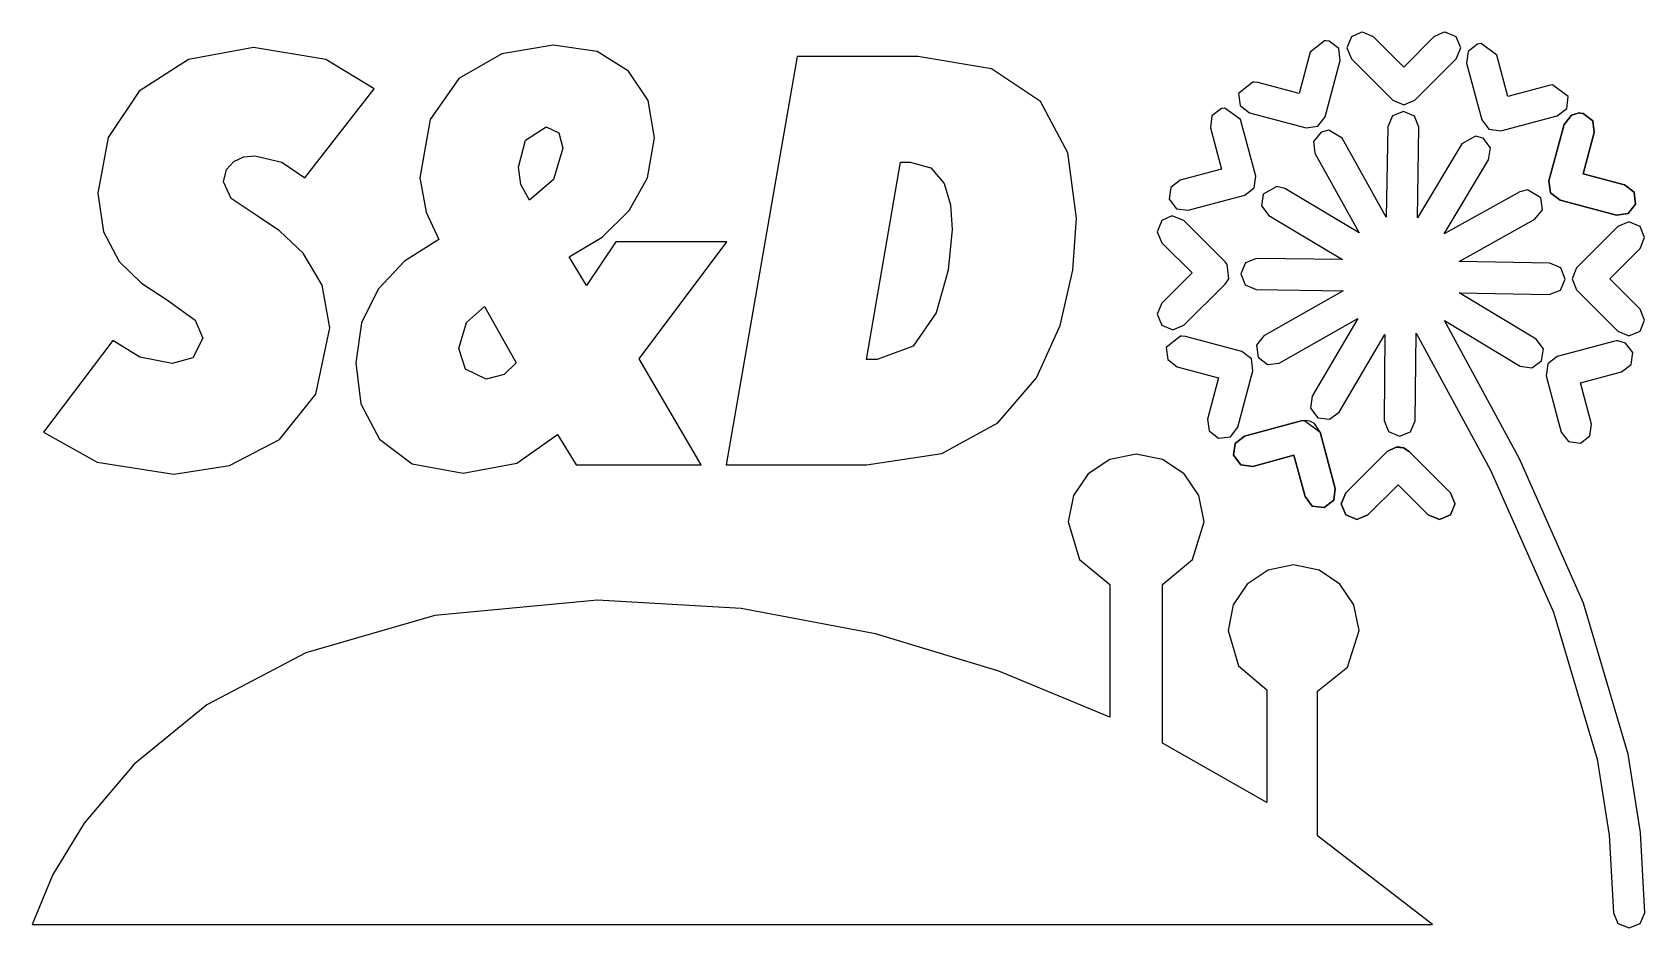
# Model space of a CAD drawing. Extents: x 0 to 30.4, y 0 to 16.9.
import ezdxf

# ---------------------------------------------------------------- set-up
doc = ezdxf.new("R2010")
doc.units = 0

msp = doc.modelspace()

# ---------------------------------------------------------------- linework, layer by layer
at = {"layer": 'Layer 1'}
for p, q in [((24.334393, 16.708073), (24.064124, 16.489998)), ((24.334406, 16.708068), (24.334393, 16.708073)), ((24.36023, 16.708068), (24.334406, 16.708068)), ((24.425344, 16.698251), (24.36023, 16.708068)), ((24.842887, 16.780836), (24.756588, 16.57258)), ((25.01807, 16.865068), (24.842887, 16.780836)), ((25.051662, 16.867185), (25.01807, 16.865068)), ((25.259399, 16.780886), (25.051662, 16.867185)), ((25.828874, 16.211929), (25.259399, 16.780886)), ((26.397831, 16.781402), (25.828874, 16.211929)), ((26.573014, 16.866153), (26.397831, 16.781402)), ((26.606603, 16.86827), (26.573014, 16.866153)), ((26.606603, 16.868183), (26.606603, 16.86827)), ((26.814859, 16.781365), (26.606603, 16.868183)), ((26.901052, 16.57311), (26.814859, 16.781365)), ((4.168208, 16.583534), (2.940376, 16.35564)), ((4.168208, 16.583526), (4.168208, 16.583534)), ((5.526262, 16.355632), (4.168208, 16.583526)), ((8.840783, 16.464162), (8.036184, 15.997006)), ((9.807649, 16.627457), (8.840783, 16.464162)), ((10.636042, 16.505013), (9.807649, 16.627457)), ((9.807649, 16.627457), (9.807649, 16.627457)), ((11.230817, 16.138082), (10.636042, 16.505013)), ((14.403746, 16.409901), (13.067393, 8.716841)), ((16.674922, 16.409901), (14.403746, 16.409901)), ((18.065533, 16.181492), (16.674922, 16.409901)), ((24.064124, 16.489998), (23.855868, 15.71227)), ((24.604113, 16.560997), (24.425344, 16.698251)), ((24.633599, 16.337551), (24.604113, 16.560997)), ((24.756588, 16.57258), (24.843406, 16.364324)), ((26.814859, 16.364856), (26.901052, 16.57311)), ((27.041202, 16.506537), (27.011746, 16.282779)), ((27.220001, 16.64348), (27.041202, 16.506537)), ((27.285631, 16.653296), (27.220001, 16.64348)), ((27.580702, 16.435227), (27.285631, 16.653301)), ((27.285631, 16.653301), (27.285631, 16.653296)), ((27.788958, 15.658014), (27.580702, 16.435227)), ((2.940376, 16.35564), (2.016404, 15.757744)), ((6.439383, 15.801662), (5.526262, 16.355632)), ((11.597747, 15.583952), (11.230817, 16.138082)), ((18.989507, 15.562407), (18.065533, 16.181492)), ((24.348863, 15.275083), (24.633599, 16.337551)), ((24.843406, 16.364324), (25.620618, 15.586595)), ((26.03713, 15.587125), (26.814859, 16.364856)), ((27.011746, 16.282779), (27.296482, 15.220312)), ((5.135073, 14.127865), (6.439383, 15.801662)), ((8.036184, 15.997006), (7.493063, 15.225477)), ((22.988224, 15.930342), (22.717955, 15.712267)), ((23.013545, 15.930342), (22.988224, 15.930342)), ((23.078656, 15.920526), (23.013545, 15.930342)), ((23.855868, 15.71227), (23.078656, 15.920526)), ((28.566687, 15.86627), (27.788958, 15.658014)), ((28.631801, 15.876086), (28.566687, 15.86627)), ((28.927906, 15.657496), (28.631801, 15.876086)), ((2.016404, 15.757744), (1.429877, 14.888549)), ((11.720192, 14.877696), (11.597747, 15.583952)), ((19.500068, 14.595544), (18.989507, 15.562407)), ((22.717955, 15.712267), (22.747411, 15.489025)), ((22.747411, 15.489025), (22.926211, 15.352082)), ((25.620618, 15.586595), (25.828981, 15.500657)), ((25.828981, 15.500657), (26.03713, 15.587125)), ((28.898419, 15.434049), (28.927906, 15.657496)), ((7.493063, 15.225477), (7.297727, 14.127873)), ((22.216725, 15.292864), (22.187239, 15.069418)), ((22.395495, 15.430118), (22.216725, 15.292864)), ((22.460608, 15.439934), (22.395495, 15.430118)), ((22.756195, 15.222381), (22.460608, 15.439937)), ((22.460608, 15.439937), (22.460608, 15.439934)), ((23.04145, 14.159914), (22.756195, 15.222381)), ((22.926211, 15.352082), (23.98816, 15.06683)), ((24.211607, 15.096315), (24.348863, 15.275083)), ((25.616156, 15.29496), (25.526567, 15.088018)), ((25.825773, 15.377924), (25.616156, 15.29496)), ((25.825784, 15.377914), (25.825773, 15.377924)), ((26.032861, 15.288141), (25.825784, 15.377914)), ((26.115688, 15.078189), (26.032861, 15.288141)), ((27.296482, 15.220312), (27.433738, 15.041543)), ((27.657183, 15.012056), (28.71965, 15.296795)), ((28.71965, 15.296795), (28.898419, 15.434049)), ((28.847282, 15.128832), (28.984741, 15.307632)), ((28.984749, 15.307643), (28.84729, 15.128843)), ((28.984741, 15.307632), (29.129436, 15.347423)), ((29.129444, 15.347434), (28.984749, 15.307643)), ((29.129436, 15.347423), (29.129444, 15.347434)), ((29.129452, 15.347444), (29.129444, 15.347434)), ((29.129444, 15.347434), (29.15114, 15.346904)), ((29.151148, 15.346915), (29.129452, 15.347444)), ((29.15114, 15.346904), (29.207983, 15.337088)), ((29.207991, 15.337099), (29.151148, 15.346915)), ((29.207983, 15.337088), (29.386532, 15.200026)), ((29.38654, 15.200037), (29.207991, 15.337099)), ((29.386532, 15.200026), (29.416239, 14.976904)), ((29.416247, 14.976914), (29.38654, 15.200037)), ((1.429877, 14.888549), (1.23454, 13.834868)), ((9.286235, 14.834288), (9.677424, 15.084401)), ((9.677424, 15.084401), (9.91617, 14.975364)), ((9.677424, 15.084401), (9.677424, 15.084401)), ((9.91617, 14.975364), (9.992135, 14.682359)), ((22.187239, 15.069418), (22.395495, 14.291689)), ((23.98816, 15.06683), (24.211607, 15.096315)), ((24.270314, 14.988283), (24.130349, 14.811667)), ((24.418626, 15.025492), (24.270314, 14.988283)), ((24.671324, 14.873563), (24.418626, 15.025492)), ((25.526567, 15.088018), (25.498662, 13.384249)), ((26.087782, 13.375454), (26.115688, 15.078189)), ((27.178155, 14.912308), (26.920806, 14.769166)), ((27.324914, 14.870967), (27.178155, 14.912308)), ((27.433738, 15.041543), (27.657183, 15.012056)), ((28.563062, 14.066884), (28.847282, 15.128832)), ((28.84729, 15.128843), (28.56307, 14.066894)), ((29.416239, 14.976904), (29.207983, 14.199175)), ((29.207991, 14.199186), (29.416247, 14.976914)), ((9.155494, 14.323725), (9.286235, 14.834288)), ((9.992135, 14.682359), (9.818502, 14.095316)), ((11.589451, 14.127873), (11.720192, 14.877696)), ((19.66285, 13.367197), (19.500068, 14.595544)), ((24.130349, 14.811667), (24.156109, 14.587792)), ((24.156109, 14.587792), (24.987582, 13.09021)), ((25.498662, 13.384249), (24.671324, 14.873563)), ((26.920806, 14.769166), (26.087782, 13.375454)), ((27.45946, 14.689656), (27.324914, 14.870967)), ((27.426202, 14.46634), (27.45946, 14.689656)), ((3.602868, 14.051908), (3.657644, 14.280317)), ((3.657644, 14.280317), (3.79872, 14.432246)), ((3.79872, 14.432246), (3.983206, 14.519061)), ((3.983206, 14.519061), (4.189911, 14.540757)), ((4.189911, 14.540757), (4.700475, 14.421385)), ((4.700475, 14.421385), (5.135073, 14.127865)), ((9.198901, 13.997648), (9.155494, 14.323725)), ((15.708056, 10.705346), (16.348844, 14.421393)), ((16.348844, 14.421393), (16.533846, 14.421393)), ((16.533846, 14.421393), (16.925035, 14.312874)), ((16.925035, 14.312874), (17.174632, 14.019351)), ((22.395495, 14.291689), (21.618282, 14.083433)), ((26.592143, 13.071596), (27.426202, 14.46634)), ((3.744462, 13.736681), (3.602868, 14.051908)), ((7.297727, 14.127873), (7.417102, 13.476234)), ((9.362199, 13.704124), (9.198901, 13.997648)), ((9.818502, 14.095316), (9.362199, 13.704124)), ((11.241667, 13.508788), (11.589451, 14.127873)), ((17.174632, 14.019351), (17.294522, 13.617309)), ((21.618282, 14.083433), (21.439513, 13.946178)), ((23.011964, 13.936468), (23.04145, 14.159914)), ((28.592548, 13.843438), (28.563062, 14.066884)), ((28.56307, 14.066894), (28.592556, 13.843448)), ((29.207983, 14.199175), (29.985711, 13.990919)), ((29.985719, 13.99093), (29.207991, 14.199186)), ((29.985711, 13.990919), (30.164805, 13.853808)), ((30.164813, 13.853819), (29.985719, 13.99093)), ((1.23454, 13.834868), (1.343059, 13.106746)), ((4.233319, 13.41112), (3.744462, 13.736681)), ((21.439513, 13.946178), (21.410026, 13.722733)), ((21.410026, 13.722733), (21.547487, 13.543933)), ((21.771245, 13.514477), (22.833194, 13.799213)), ((22.833194, 13.799213), (23.011964, 13.936468)), ((23.183044, 13.819879), (23.150477, 13.596627)), ((23.439875, 13.964059), (23.183044, 13.819879)), ((23.586637, 13.922718), (23.439875, 13.964059)), ((24.987582, 13.09021), (23.586637, 13.922718)), ((28.011695, 13.863279), (26.592143, 13.071596)), ((28.160004, 13.900485), (28.011695, 13.863279)), ((28.412702, 13.74959), (28.160004, 13.900485)), ((28.438709, 13.525416), (28.412702, 13.74959)), ((28.771318, 13.706183), (28.592548, 13.843438)), ((28.592556, 13.843448), (28.771326, 13.706193)), ((29.833783, 13.421447), (28.771318, 13.706183)), ((28.771326, 13.706193), (29.83379, 13.421457)), ((30.164805, 13.853808), (30.194486, 13.630218)), ((30.194494, 13.630229), (30.164813, 13.853819)), ((4.657064, 13.12845), (4.233319, 13.41112)), ((7.417102, 13.476234), (7.656361, 12.965155)), ((10.731107, 13.009078), (11.241667, 13.508788)), ((17.294522, 13.617309), (17.327076, 13.150154)), ((19.597736, 12.389478), (19.66285, 13.367197)), ((21.448269, 13.403836), (21.273086, 13.319603)), ((21.481858, 13.405953), (21.448269, 13.403836)), ((21.481858, 13.405902), (21.481858, 13.405953)), ((21.689595, 13.319603), (21.481858, 13.405902)), ((21.547487, 13.543933), (21.771245, 13.514477)), ((23.150477, 13.596627), (23.285361, 13.415771)), ((23.285361, 13.415771), (24.677523, 12.588433)), ((28.298497, 13.34858), (28.438709, 13.525416)), ((30.057375, 13.451124), (29.833783, 13.421447)), ((29.83379, 13.421457), (30.057383, 13.451134)), ((30.194486, 13.630218), (30.057375, 13.451124)), ((30.057383, 13.451134), (30.194494, 13.630229)), ((1.343059, 13.106746), (1.636582, 12.55226)), ((5.102516, 12.704704), (4.657064, 13.12845)), ((17.327076, 13.150154), (17.250596, 12.389478)), ((21.273086, 13.319603), (21.186633, 13.111088)), ((21.186633, 13.111088), (21.273086, 12.902576)), ((22.467326, 12.541875), (21.689595, 13.319603)), ((26.870162, 12.552249), (28.298497, 13.34858)), ((29.86118, 13.2101), (29.083452, 12.432369)), ((30.069436, 13.296399), (29.86118, 13.2101)), ((30.277692, 13.2101), (30.069436, 13.296399)), ((30.069436, 13.296399), (30.069436, 13.296399)), ((30.363885, 13.001843), (30.277692, 13.2101)), ((7.656361, 12.965155), (7.012509, 12.557763)), ((10.112022, 12.639593), (10.731107, 13.009078)), ((10.99207, 12.921745), (10.437584, 12.095957)), ((13.078247, 12.921745), (10.99207, 12.921745)), ((11.426669, 10.716199), (13.078247, 12.921745)), ((21.273086, 12.902576), (21.842042, 12.333619)), ((29.708219, 12.224113), (30.277692, 12.793588)), ((30.277692, 12.793588), (30.363885, 13.001843)), ((1.636582, 12.55226), (2.060328, 12.139365)), ((5.461151, 12.10681), (5.102516, 12.704704)), ((7.012509, 12.557763), (6.515347, 12.030846)), ((10.437584, 12.095957), (10.112022, 12.639593)), ((22.50505, 12.495882), (22.467326, 12.541875)), ((22.531921, 12.223031), (22.50505, 12.495882)), ((22.848676, 12.525319), (22.759815, 12.318159)), ((23.057987, 12.609097), (22.848676, 12.525319)), ((24.677523, 12.588433), (23.057987, 12.609097)), ((28.579617, 12.51866), (26.870162, 12.552249)), ((28.786211, 12.428345), (28.579617, 12.51866)), ((17.250596, 12.389478), (17.022703, 11.585394)), ((19.358992, 11.346134), (19.597736, 12.389478)), ((21.842042, 12.333619), (21.273086, 11.764144)), ((22.467326, 12.125363), (22.531921, 12.223031)), ((22.759815, 12.318159), (22.843235, 12.108697)), ((28.778174, 12.011825), (28.868489, 12.218419)), ((28.868489, 12.218419), (28.786211, 12.428345)), ((29.083452, 12.432369), (28.997258, 12.224114)), ((28.997258, 12.224114), (29.083452, 12.01586)), ((30.277692, 11.655157), (29.708219, 12.224113)), ((2.060328, 12.139365), (2.549187, 11.824656)), ((5.602226, 11.302724), (5.461151, 12.10681)), ((6.515347, 12.030846), (6.197531, 11.395303)), ((21.689595, 11.347632), (22.467326, 12.125363)), ((22.843235, 12.108697), (23.050234, 12.019472)), ((23.050234, 12.019472), (24.685275, 11.998278)), ((24.685275, 11.998278), (23.193895, 11.150269)), ((28.324337, 11.085158), (26.870162, 11.962621)), ((26.870162, 11.962621), (28.568248, 11.929548)), ((28.568248, 11.929548), (28.778174, 12.011825)), ((29.083452, 12.01586), (29.86118, 11.238129)), ((2.549187, 11.824656), (3.070601, 11.444318)), ((8.177778, 11.400911), (8.514706, 11.704766)), ((8.514706, 11.704766), (9.112086, 10.640235)), ((8.514706, 11.704766), (8.514706, 11.704766)), ((17.022703, 11.585394), (16.588104, 10.954943)), ((21.273086, 11.764144), (21.186893, 11.555889)), ((21.186893, 11.555889), (21.273086, 11.347632)), ((30.364143, 11.446644), (30.277692, 11.655157)), ((3.070601, 11.444318), (3.211677, 11.107388)), ((5.341779, 10.053191), (5.602226, 11.302724)), ((6.197531, 11.395303), (6.091602, 10.640235)), ((8.036184, 10.911536), (8.177778, 11.400911)), ((18.913543, 10.357565), (19.358992, 11.346134)), ((21.273086, 11.347632), (21.481342, 11.261333)), ((21.481342, 11.261333), (21.689595, 11.347632)), ((23.485349, 10.637639), (24.963294, 11.478415)), ((24.963294, 11.478415), (24.103399, 10.011321)), ((28.011324, 8.834221), (26.597829, 11.438622)), ((26.597829, 11.438622), (28.019963, 10.580796)), ((29.86118, 11.238129), (30.069436, 11.151936)), ((30.069436, 11.151936), (30.277692, 11.238129)), ((30.277692, 11.238129), (30.364143, 11.446644)), ((1.516692, 11.06398), (0.212898, 9.335923)), ((2.027771, 10.748753), (1.516692, 11.06398)), ((3.211677, 11.107388), (3.027193, 10.737903)), ((16.588104, 10.954943), (15.914246, 10.705346)), ((21.62655, 11.145628), (21.356284, 10.927553)), ((21.626553, 11.145615), (21.62655, 11.145628)), ((21.651873, 11.145615), (21.626553, 11.145615)), ((21.716985, 11.136328), (21.651873, 11.145615)), ((22.779452, 10.851589), (21.716985, 11.136328)), ((23.193895, 11.150269), (23.055817, 10.972271)), ((23.055817, 10.972271), (23.083826, 10.748743)), ((24.611896, 9.713149), (25.470756, 11.17714)), ((25.470756, 11.17714), (25.456812, 9.554503)), ((26.045922, 9.548819), (26.060395, 11.199362)), ((26.060395, 11.199362), (27.462445, 8.61692)), ((28.458295, 10.903615), (28.324337, 11.085158)), ((29.77954, 11.043285), (28.717589, 10.758548)), ((29.836383, 11.052598), (29.77954, 11.043285)), ((29.858079, 11.053127), (29.836383, 11.052598)), ((29.858087, 11.053103), (29.858079, 11.053127)), ((30.003298, 11.013831), (29.858087, 11.053103)), ((30.140241, 10.835029), (30.003298, 11.013831)), ((2.636002, 10.629382), (2.027771, 10.748753)), ((3.027193, 10.737903), (2.636002, 10.629382)), ((6.091602, 10.640235), (6.18927, 9.868705)), ((8.156071, 10.520344), (8.036184, 10.911536)), ((9.112086, 10.640235), (8.884193, 10.422676)), ((12.60024, 8.716841), (11.426669, 10.716199)), ((15.914246, 10.705346), (15.708056, 10.705346)), ((21.356284, 10.927553), (21.38577, 10.704108)), ((21.38577, 10.704108), (21.56454, 10.566853)), ((22.95822, 10.714335), (22.779452, 10.851589)), ((22.987705, 10.490888), (22.95822, 10.714335)), ((23.083826, 10.748743), (23.261587, 10.610072)), ((23.261587, 10.610072), (23.485349, 10.637639)), ((28.242929, 10.546865), (28.424587, 10.680531)), ((28.424587, 10.680531), (28.458295, 10.903615)), ((28.717589, 10.758548), (28.53882, 10.621294)), ((30.110754, 10.611584), (30.140241, 10.835029)), ((8.547263, 10.335861), (8.156071, 10.520344)), ((8.884193, 10.422676), (8.547263, 10.335861)), ((18.185421, 9.510071), (18.913543, 10.357565)), ((21.56454, 10.566853), (22.342268, 10.358597)), ((22.342268, 10.358597), (22.134012, 9.580868)), ((22.702969, 9.428939), (22.987705, 10.490888)), ((28.019963, 10.580796), (28.242929, 10.546865)), ((28.53882, 10.621294), (28.509336, 10.397848)), ((28.509336, 10.397848), (28.794072, 9.335383)), ((29.154773, 10.266072), (29.931985, 10.474328)), ((29.931985, 10.474328), (30.110754, 10.611584)), ((4.657064, 9.194847), (5.341779, 10.053191)), ((29.363544, 9.488344), (29.154773, 10.266072)), ((6.18927, 9.868705), (6.537051, 9.205697)), ((24.103399, 10.011321), (24.072661, 9.78796)), ((24.072661, 9.78796), (24.208819, 9.608247)), ((17.131224, 8.933881), (18.185421, 9.510071)), ((22.134012, 9.580868), (22.163912, 9.357602)), ((22.566026, 9.25014), (22.702969, 9.428939)), ((23.893593, 9.545732), (22.831128, 9.260995)), ((22.831128, 9.260993), (23.893593, 9.545729)), ((23.958706, 9.555548), (23.893593, 9.545732)), ((23.893593, 9.545729), (23.958706, 9.555545)), ((24.057925, 9.542115), (23.958706, 9.555556)), ((23.958706, 9.555556), (23.958706, 9.555548)), ((23.958706, 9.555548), (24.254293, 9.337473)), ((23.958706, 9.555545), (23.958706, 9.555548)), ((24.14474, 9.498189), (24.057925, 9.542115)), ((24.254293, 9.337476), (24.14474, 9.498189)), ((24.208819, 9.608247), (24.432065, 9.577287)), ((24.432065, 9.577287), (24.611896, 9.713149)), ((25.456812, 9.554503), (25.541132, 9.345164)), ((25.957787, 9.341342), (26.045922, 9.548819)), ((29.333866, 9.264753), (29.363544, 9.488344)), ((0.212898, 9.335923), (1.223687, 8.771099)), ((3.711905, 8.705988), (4.657064, 9.194847)), ((6.537051, 9.205697), (7.156136, 8.738544)), ((9.122937, 8.749395), (9.894466, 9.292515)), ((9.894466, 9.292515), (10.242247, 8.716841)), ((22.163912, 9.357602), (22.342784, 9.220683)), ((22.342784, 9.220683), (22.566026, 9.25014)), ((22.652358, 9.123739), (22.622872, 8.900292)), ((22.622872, 8.900289), (22.652358, 9.123737)), ((22.831128, 9.260995), (22.652358, 9.123739)), ((22.652358, 9.123737), (22.831128, 9.260993)), ((24.538514, 8.275008), (24.254293, 9.337476)), ((24.254293, 9.337473), (24.538514, 8.275006)), ((25.541132, 9.345164), (25.748782, 9.256847)), ((25.748782, 9.256847), (25.957787, 9.341342)), ((28.794072, 9.335383), (28.931472, 9.156936)), ((28.931472, 9.156936), (29.154773, 9.127643)), ((29.154773, 9.127643), (29.333866, 9.264753)), ((15.708056, 8.716841), (17.131224, 8.933881)), ((20.29062, 8.822468), (19.884203, 8.548347)), ((20.788359, 8.923028), (20.29062, 8.822468)), ((21.286099, 8.822468), (20.788359, 8.923028)), ((20.788359, 8.923028), (20.788359, 8.923028)), ((21.692518, 8.548347), (21.286099, 8.822468)), ((22.622872, 8.900292), (22.760174, 8.720978)), ((22.760174, 8.720975), (22.622872, 8.900289)), ((22.984089, 8.69152), (23.761301, 8.899776)), ((23.761301, 8.899773), (22.984089, 8.691517)), ((23.761301, 8.899776), (23.969557, 8.122563)), ((23.969557, 8.122561), (23.761301, 8.899773)), ((24.735911, 8.192813), (25.513124, 8.970541)), ((25.513132, 8.970533), (24.735919, 8.192805)), ((25.513124, 8.970541), (25.688823, 9.05529)), ((25.688831, 9.055282), (25.513132, 8.970533)), ((25.688823, 9.05529), (25.688831, 9.055319)), ((25.721388, 9.05687), (25.688831, 9.055282)), ((25.688831, 9.055319), (25.816987, 9.040846)), ((25.721395, 9.056846), (25.721388, 9.05687)), ((25.816995, 9.040838), (25.721395, 9.056846)), ((25.816987, 9.040846), (25.816987, 9.040846)), ((25.816987, 9.040846), (25.821114, 9.039788)), ((25.821122, 9.03978), (25.816995, 9.040838)), ((25.821114, 9.039788), (25.821114, 9.039788)), ((25.821114, 9.039788), (25.929635, 8.971057)), ((25.929643, 8.971049), (25.821122, 9.03978)), ((25.929635, 8.971057), (26.707364, 8.193329)), ((26.707372, 8.193321), (25.929643, 8.971049)), ((29.215396, 6.116716), (28.011324, 8.834221)), ((1.223687, 8.771099), (2.668559, 8.54269)), ((2.668559, 8.54269), (3.711905, 8.705988)), ((7.156136, 8.738544), (8.112664, 8.564912)), ((8.112664, 8.564912), (9.122937, 8.749395)), ((10.242247, 8.716841), (12.60024, 8.716841)), ((13.067393, 8.716841), (15.708056, 8.716841)), ((19.884203, 8.548347), (19.610245, 8.141818)), ((21.966476, 8.141818), (21.692518, 8.548347)), ((22.760174, 8.720978), (22.984089, 8.69152)), ((22.984089, 8.691517), (22.760174, 8.720975)), ((27.462445, 8.61692), (28.648566, 5.946371)), ((24.509058, 8.05125), (24.538514, 8.275008)), ((24.538514, 8.275006), (24.509058, 8.051248)), ((25.721896, 8.345774), (25.152939, 7.776301)), ((25.152947, 7.776293), (25.721903, 8.345766)), ((26.290852, 7.776817), (25.721896, 8.345774)), ((25.721903, 8.345766), (26.29086, 7.776809)), ((19.610245, 8.141818), (19.509886, 7.644039)), ((22.066835, 7.644039), (21.966476, 8.141818)), ((23.969557, 8.122563), (24.106813, 7.943793)), ((24.106813, 7.943791), (23.969557, 8.122561)), ((24.106813, 7.943793), (24.330258, 7.914308)), ((24.330258, 7.914305), (24.106813, 7.943791)), ((24.330258, 7.914308), (24.509058, 8.05125)), ((24.509058, 8.051248), (24.330258, 7.914305)), ((24.649718, 7.984556), (24.735911, 8.192813)), ((24.735911, 7.776301), (24.649718, 7.984556)), ((24.735919, 8.192805), (24.649726, 7.984548)), ((24.649726, 7.984548), (24.735919, 7.776293)), ((26.707364, 8.193329), (26.793663, 7.985073)), ((26.793663, 7.985073), (26.707364, 7.776817)), ((26.793671, 7.985065), (26.707372, 8.193321)), ((26.707372, 7.776809), (26.793671, 7.985065)), ((19.509886, 7.644039), (19.723505, 6.938321)), ((21.853314, 6.93873), (22.066835, 7.644039)), ((24.944424, 7.68985), (24.735911, 7.776301)), ((24.735919, 7.776293), (24.944432, 7.689842)), ((25.152939, 7.776301), (24.944424, 7.68985)), ((24.944432, 7.689842), (25.152947, 7.776293)), ((26.499108, 7.690624), (26.290852, 7.776817)), ((26.29086, 7.776809), (26.499115, 7.690616)), ((26.707364, 7.776817), (26.499108, 7.690624)), ((26.499115, 7.690616), (26.707372, 7.776809)), ((19.723505, 6.938321), (20.291234, 6.467885)), ((21.286003, 6.468401), (21.853314, 6.93873)), ((23.273006, 6.738808), (22.880587, 6.474234)), ((23.753551, 6.83582), (23.273006, 6.738808)), ((24.234096, 6.738808), (23.753551, 6.83582)), ((24.626513, 6.474234), (24.234096, 6.738808)), ((20.291234, 6.467885), (20.291234, 3.968298)), ((21.286003, 3.479439), (21.286003, 6.468401)), ((22.880587, 6.474234), (22.616014, 6.081816)), ((24.891087, 6.081816), (24.626513, 6.474234)), ((10.643255, 6.169195), (7.581527, 5.88061)), ((13.35275, 6.012234), (10.643255, 6.169195)), ((22.616014, 6.081816), (22.519002, 5.60127)), ((24.988098, 5.60127), (24.891087, 6.081816)), ((30.053002, 3.27119), (29.215396, 6.116716)), ((7.581527, 5.88061), (5.153372, 5.176505)), ((15.882022, 5.539186), (13.35275, 6.012234)), ((28.648566, 5.946371), (29.469614, 3.17316)), ((18.203905, 4.830918), (15.882022, 5.539186)), ((22.519002, 5.60127), (22.719456, 4.93467)), ((24.771846, 4.907897), (24.988098, 5.60127)), ((5.153372, 5.176505), (3.289333, 4.196811)), ((22.719456, 4.93467), (23.248672, 4.482478)), ((24.203134, 4.456123), (24.771846, 4.907897)), ((20.291234, 3.968298), (18.203905, 4.830918)), ((23.248672, 4.482478), (23.248672, 2.356511)), ((24.203134, 1.731744), (24.203134, 4.456123)), ((3.289333, 4.196811), (1.919958, 3.081458)), ((23.248672, 2.356511), (21.286003, 3.479439)), ((1.919958, 3.081458), (0.97579, 1.970377)), ((29.469614, 3.17316), (29.696628, 1.743506)), ((30.285306, 1.795758), (30.053002, 3.27119)), ((0.97579, 1.970377), (0.387376, 1.003501)), ((26.366825, 0.062082), (24.203134, 1.731744)), ((29.696628, 1.743506), (29.776442, 0.282728)), ((30.367103, 0.282728), (30.285306, 1.795758)), ((0.387376, 1.003501), (-0.000009, 0.062082)), ((-0.000009, 0.062082), (26.366825, 0.062082)), ((29.776442, 0.282728), (29.862913, 0.082835)), ((29.862913, 0.082835), (30.072032, 0.000059)), ((30.072032, 0.000059), (30.280812, 0.083009)), ((30.280812, 0.083009), (30.367103, 0.282728))]:
    msp.add_line(p, q, dxfattribs=at)

doc.saveas('drawing.dxf')
